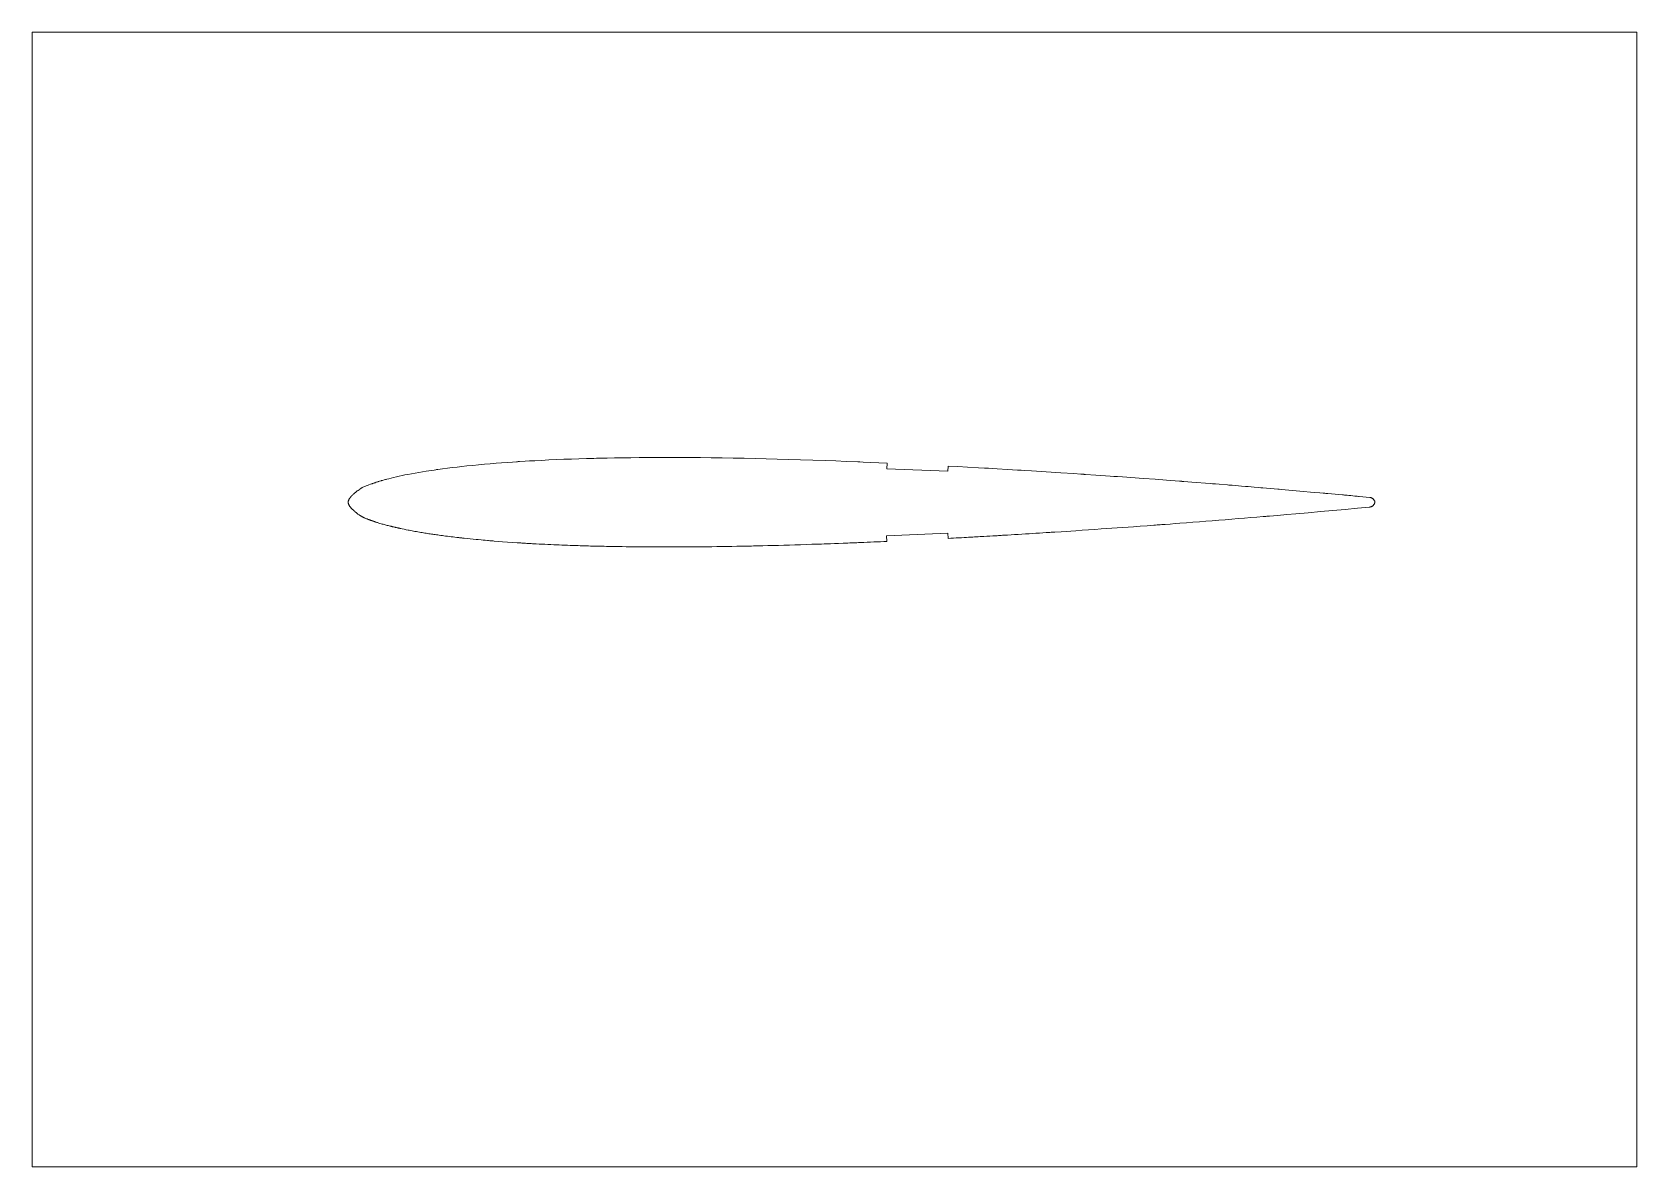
# Paper-space layout 'Sheet' of a CAD drawing. Header units: millimetres. Extents: x 0 to 297, y 0 to 210.
# The model-space entities are those that its viewports show. They can reach past a viewport. Long polylines and large blocks are cut down to what shows.
import ezdxf

# ---------------------------------------------------------------- set-up
doc = ezdxf.new("R2010")
doc.units = ezdxf.units.MM
doc.layers.add('Geometries', color=7, linetype='Continuous')

msp = doc.modelspace()

# ---------------------------------------------------------------- linework, layer by layer
at = {"layer": 'Geometries', "linetype": 'Continuous', "lineweight": 13}
for p, q in [((92.96, 130.69), (92.81, 130.68)), ((92.98, 130.69), (92.96, 130.69)), ((92.99, 130.69), (92.98, 130.69)), ((93.01, 130.69), (92.99, 130.69)), ((93.06, 130.69), (93.01, 130.69)), ((94.28, 130.75), (93.06, 130.69)), ((95.66, 130.82), (94.28, 130.75)), ((97.04, 130.88), (95.66, 130.82)), ((98.43, 130.94), (97.04, 130.88)), ((99.81, 130.99), (98.43, 130.94)), ((101.2, 131.04), (99.81, 130.99)), ((102.58, 131.08), (101.2, 131.04)), ((103.97, 131.12), (102.58, 131.08)), ((104.43, 131.13), (103.97, 131.12)), ((104.69, 131.14), (104.43, 131.13)), ((104.84, 131.14), (104.69, 131.14)), ((104.92, 131.14), (104.84, 131.14)), ((104.93, 131.14), (104.92, 131.14)), ((104.95, 131.14), (104.93, 131.14)), ((104.97, 131.14), (104.95, 131.14)), ((105.09, 131.14), (104.97, 131.14)), ((106.43, 131.17), (105.09, 131.14)), ((107.77, 131.2), (106.43, 131.17)), ((109.29, 131.22), (107.77, 131.2)), ((110.81, 131.24), (109.29, 131.22)), ((112.33, 131.26), (110.81, 131.24)), ((113.85, 131.27), (112.33, 131.26)), ((115.82, 131.28), (113.85, 131.27)), ((117.8, 131.28), (115.82, 131.28)), ((119.78, 131.28), (117.8, 131.28)), ((121.75, 131.27), (119.78, 131.28)), ((123.73, 131.25), (121.75, 131.27)), ((125.7, 131.23), (123.73, 131.25)), ((127.68, 131.2), (125.7, 131.23)), ((129.72, 131.17), (127.68, 131.2)), ((131.76, 131.13), (129.72, 131.17)), ((133.81, 131.09), (131.76, 131.13)), ((135.85, 131.04), (133.81, 131.09)), ((137.9, 130.99), (135.85, 131.04)), ((139.94, 130.93), (137.9, 130.99)), ((142.23, 130.86), (139.94, 130.93)), ((144.52, 130.79), (142.23, 130.86)), ((146.81, 130.71), (144.52, 130.79)), ((148.73, 130.64), (146.81, 130.71)), ((67.94, 127.81), (67.41, 127.69)), ((68.47, 127.93), (67.94, 127.81)), ((69, 128.04), (68.47, 127.93)), ((69.54, 128.14), (69, 128.04)), ((70.22, 128.27), (69.54, 128.14)), ((70.9, 128.4), (70.22, 128.27)), ((71.58, 128.51), (70.9, 128.4)), ((72.27, 128.63), (71.58, 128.51)), ((72.95, 128.74), (72.27, 128.63)), ((73.42, 128.81), (72.95, 128.74)), ((73.88, 128.88), (73.42, 128.81)), ((74.4, 128.96), (73.88, 128.88)), ((74.69, 129), (74.4, 128.96)), ((74.86, 129.03), (74.69, 129)), ((74.95, 129.04), (74.86, 129.03)), ((75, 129.05), (74.95, 129.04)), ((75.03, 129.05), (75, 129.05)), ((75.04, 129.05), (75.03, 129.05)), ((75.05, 129.05), (75.04, 129.05)), ((75.07, 129.05), (75.05, 129.05)), ((75.96, 129.18), (75.07, 129.05)), ((76.86, 129.29), (75.96, 129.18)), ((77.76, 129.41), (76.86, 129.29)), ((78.66, 129.51), (77.76, 129.41)), ((79.56, 129.62), (78.66, 129.51)), ((80.46, 129.71), (79.56, 129.62)), ((81.55, 129.82), (80.46, 129.71)), ((82.63, 129.93), (81.55, 129.82)), ((83.71, 130.03), (82.63, 129.93)), ((84.79, 130.12), (83.71, 130.03)), ((85.88, 130.21), (84.79, 130.12)), ((86.89, 130.29), (85.88, 130.21)), ((87.9, 130.37), (86.89, 130.29)), ((88.91, 130.44), (87.9, 130.37)), ((89.66, 130.49), (88.91, 130.44)), ((89.85, 130.5), (89.66, 130.49)), ((89.95, 130.51), (89.85, 130.5)), ((89.96, 130.51), (89.95, 130.51)), ((89.98, 130.51), (89.96, 130.51)), ((89.99, 130.51), (89.98, 130.51)), ((90.01, 130.51), (89.99, 130.51)), ((90.03, 130.51), (90.01, 130.51)), ((90.18, 130.52), (90.03, 130.51)), ((91.24, 130.59), (90.18, 130.52)), ((92.08, 130.64), (91.24, 130.59)), ((92.55, 130.66), (92.08, 130.64)), ((92.81, 130.68), (92.55, 130.66)), ((150.65, 130.56), (148.73, 130.64)), ((152.8, 130.48), (150.65, 130.56)), ((152.83, 130.48), (152.8, 130.48)), ((152.88, 130.47), (152.83, 130.48)), ((152.91, 130.47), (152.88, 130.47)), ((152.94, 130.47), (152.91, 130.47)), ((153.2, 130.46), (152.94, 130.47)), ((153.8, 130.44), (153.2, 130.46)), ((155.15, 130.38), (153.8, 130.44)), ((156.68, 130.31), (155.15, 130.38)), ((158.22, 130.25), (156.68, 130.31)), ((158.22, 130.25), (158.17, 129.21)), ((158.17, 129.21), (169.49, 128.72)), ((169.49, 128.72), (169.53, 129.69)), ((171.33, 129.59), (169.53, 129.69)), ((173.13, 129.49), (171.33, 129.59)), ((175.15, 129.38), (173.13, 129.49)), ((176.28, 129.32), (175.15, 129.38)), ((176.55, 129.3), (176.28, 129.32)), ((176.71, 129.29), (176.55, 129.3)), ((176.8, 129.29), (176.71, 129.29)), ((176.84, 129.29), (176.8, 129.29)), ((176.88, 129.28), (176.84, 129.29)), ((177.01, 129.28), (176.88, 129.28)), ((178.62, 129.18), (177.01, 129.28)), ((180.49, 129.07), (178.62, 129.18)), ((182.37, 128.96), (180.49, 129.07)), ((182.77, 128.93), (182.37, 128.96)), ((182.79, 128.93), (182.77, 128.93)), ((182.83, 128.93), (182.79, 128.93)), ((182.89, 128.93), (182.83, 128.93)), ((183.04, 128.92), (182.89, 128.93)), ((183.63, 128.88), (183.04, 128.92)), ((184.96, 128.8), (183.63, 128.88)), ((187.67, 128.63), (184.96, 128.8)), ((190.38, 128.45), (187.67, 128.63)), ((192.77, 128.3), (190.38, 128.45)), ((194.1, 128.21), (192.77, 128.3)), ((194.43, 128.18), (194.1, 128.21)), ((194.62, 128.17), (194.43, 128.18)), ((194.72, 128.16), (194.62, 128.17)), ((194.77, 128.16), (194.72, 128.16)), ((194.81, 128.16), (194.77, 128.16)), ((194.85, 128.16), (194.81, 128.16)), ((194.88, 128.15), (194.85, 128.16)), ((194.92, 128.15), (194.88, 128.15)), ((194.96, 128.15), (194.92, 128.15)), ((196.86, 128.02), (194.96, 128.15)), ((199.53, 127.84), (196.86, 128.02)), ((200.19, 127.79), (199.53, 127.84)), ((200.56, 127.76), (200.19, 127.79)), ((200.59, 127.76), (200.56, 127.76)), ((200.65, 127.76), (200.59, 127.76)), ((200.71, 127.75), (200.65, 127.76)), ((200.74, 127.75), (200.71, 127.75)), ((200.88, 127.74), (200.74, 127.75)), ((201.83, 127.67), (200.88, 127.74)), ((59.76, 124.74), (59.73, 124.72)), ((59.78, 124.77), (59.76, 124.74)), ((59.81, 124.79), (59.78, 124.77)), ((59.84, 124.81), (59.81, 124.79)), ((59.85, 124.82), (59.84, 124.81)), ((59.86, 124.83), (59.85, 124.82)), ((60.02, 124.96), (59.86, 124.83)), ((60.18, 125.08), (60.02, 124.96)), ((60.34, 125.2), (60.18, 125.08)), ((60.5, 125.31), (60.34, 125.2)), ((60.54, 125.33), (60.5, 125.31)), ((60.56, 125.35), (60.54, 125.34)), ((60.54, 125.34), (60.54, 125.33)), ((60.57, 125.36), (60.56, 125.35)), ((60.59, 125.37), (60.57, 125.36)), ((60.6, 125.38), (60.59, 125.37)), ((60.61, 125.39), (60.6, 125.38)), ((60.71, 125.45), (60.61, 125.39)), ((60.8, 125.51), (60.71, 125.45)), ((60.9, 125.58), (60.8, 125.51)), ((61.01, 125.64), (60.9, 125.58)), ((61.11, 125.7), (61.01, 125.64)), ((61.22, 125.76), (61.11, 125.7)), ((61.37, 125.84), (61.22, 125.76)), ((61.53, 125.91), (61.37, 125.84)), ((61.69, 125.98), (61.53, 125.91)), ((61.85, 126.05), (61.69, 125.98)), ((62.02, 126.11), (61.85, 126.05)), ((62.18, 126.17), (62.02, 126.11)), ((62.35, 126.23), (62.18, 126.17)), ((62.64, 126.33), (62.35, 126.23)), ((62.8, 126.38), (62.64, 126.33)), ((62.83, 126.39), (62.8, 126.38)), ((62.86, 126.4), (62.83, 126.39)), ((62.89, 126.41), (62.86, 126.4)), ((62.92, 126.42), (62.89, 126.41)), ((62.95, 126.43), (62.92, 126.42)), ((62.97, 126.44), (62.95, 126.43)), ((62.98, 126.45), (62.97, 126.44)), ((63.17, 126.51), (62.98, 126.45)), ((63.27, 126.55), (63.17, 126.51)), ((63.27, 126.55), (63.27, 126.55)), ((63.28, 126.55), (63.27, 126.55)), ((63.29, 126.55), (63.28, 126.55)), ((63.3, 126.56), (63.29, 126.55)), ((63.31, 126.56), (63.3, 126.56)), ((63.33, 126.57), (63.31, 126.56)), ((63.31, 126.56), (63.31, 126.56)), ((63.47, 126.62), (63.33, 126.57)), ((63.69, 126.69), (63.47, 126.62)), ((63.92, 126.77), (63.69, 126.69)), ((64.03, 126.8), (63.92, 126.77)), ((64.04, 126.81), (64.03, 126.8)), ((64.05, 126.81), (64.04, 126.81)), ((64.06, 126.81), (64.05, 126.81)), ((64.07, 126.82), (64.06, 126.81)), ((64.07, 126.82), (64.07, 126.82)), ((64.08, 126.82), (64.07, 126.82)), ((64.15, 126.84), (64.08, 126.82)), ((64.31, 126.89), (64.15, 126.84)), ((64.59, 126.98), (64.31, 126.89)), ((64.67, 127), (64.59, 126.98)), ((64.68, 127), (64.67, 127)), ((64.69, 127), (64.68, 127)), ((64.7, 127.01), (64.69, 127)), ((64.72, 127.01), (64.7, 127.01)), ((64.73, 127.02), (64.72, 127.01)), ((64.74, 127.02), (64.73, 127.02)), ((64.75, 127.02), (64.74, 127.02)), ((64.85, 127.05), (64.75, 127.02)), ((65.14, 127.13), (64.85, 127.05)), ((65.43, 127.21), (65.14, 127.13)), ((65.45, 127.21), (65.43, 127.21)), ((65.46, 127.22), (65.45, 127.21)), ((65.47, 127.22), (65.46, 127.22)), ((65.49, 127.22), (65.47, 127.22)), ((65.52, 127.23), (65.49, 127.22)), ((65.68, 127.27), (65.52, 127.23)), ((66.04, 127.36), (65.68, 127.27)), ((66.46, 127.47), (66.04, 127.36)), ((66.88, 127.56), (66.46, 127.47)), ((67.41, 127.69), (66.88, 127.56)), ((205.69, 127.4), (201.83, 127.67)), ((207.82, 127.24), (205.69, 127.4)), ((209.95, 127.08), (207.82, 127.24)), ((212.33, 126.9), (209.95, 127.08)), ((212.59, 126.88), (212.33, 126.9)), ((212.65, 126.88), (212.59, 126.88)), ((212.66, 126.87), (212.65, 126.88)), ((212.71, 126.87), (212.66, 126.87)), ((212.75, 126.87), (212.71, 126.87)), ((212.79, 126.86), (212.75, 126.87)), ((213.16, 126.84), (212.79, 126.86)), ((214.65, 126.72), (213.16, 126.84)), ((218.05, 126.46), (214.65, 126.72)), ((218.45, 126.42), (218.05, 126.46)), ((218.55, 126.42), (218.45, 126.42)), ((218.58, 126.41), (218.55, 126.42)), ((218.62, 126.41), (218.58, 126.41)), ((218.66, 126.41), (218.62, 126.41)), ((218.73, 126.4), (218.66, 126.41)), ((219.02, 126.38), (218.73, 126.4)), ((219.69, 126.33), (219.02, 126.38)), ((221.21, 126.2), (219.69, 126.33)), ((221.5, 126.18), (221.21, 126.2)), ((221.57, 126.17), (221.5, 126.18)), ((221.59, 126.17), (221.57, 126.17)), ((221.64, 126.17), (221.59, 126.17)), ((221.69, 126.16), (221.64, 126.17)), ((222.11, 126.13), (221.69, 126.16)), ((223.81, 125.99), (222.11, 126.13)), ((224.56, 125.93), (223.81, 125.99)), ((224.59, 125.93), (224.56, 125.93)), ((224.63, 125.92), (224.59, 125.93)), ((224.68, 125.92), (224.63, 125.92)), ((224.8, 125.91), (224.68, 125.92)), ((225.07, 125.89), (224.8, 125.91)), ((226.15, 125.8), (225.07, 125.89)), ((226.97, 125.73), (226.15, 125.8)), ((227.43, 125.69), (226.97, 125.73)), ((227.54, 125.68), (227.43, 125.69)), ((227.61, 125.68), (227.54, 125.68)), ((227.63, 125.67), (227.61, 125.68)), ((227.68, 125.67), (227.63, 125.67)), ((227.77, 125.66), (227.68, 125.67)), ((228.43, 125.61), (227.77, 125.66)), ((230.52, 125.43), (228.43, 125.61)), ((230.57, 125.42), (230.52, 125.43)), ((230.61, 125.42), (230.57, 125.42)), ((230.67, 125.42), (230.61, 125.42)), ((230.82, 125.4), (230.67, 125.42)), ((231.15, 125.38), (230.82, 125.4)), ((231.89, 125.31), (231.15, 125.38)), ((234.6, 125.07), (231.89, 125.31)), ((237.3, 124.83), (234.6, 125.07)), ((238.35, 124.74), (237.3, 124.83)), ((238.94, 124.69), (238.35, 124.74)), ((58.51, 123.12), (58.5, 123.09)), ((58.5, 123.09), (58.5, 123.06)), ((58.5, 123.06), (58.5, 123.03)), ((58.5, 123.03), (58.5, 123)), ((58.5, 122.94), (58.5, 123)), ((58.5, 122.89), (58.5, 122.94)), ((58.51, 122.85), (58.5, 122.89)), ((58.52, 123.16), (58.51, 123.14)), ((58.51, 123.14), (58.51, 123.12)), ((58.52, 122.8), (58.51, 122.85)), ((58.54, 123.26), (58.52, 123.19)), ((58.52, 123.19), (58.52, 123.17)), ((58.52, 123.17), (58.52, 123.16)), ((58.53, 122.75), (58.52, 122.8)), ((58.55, 122.71), (58.53, 122.75)), ((58.57, 123.34), (58.54, 123.26)), ((58.57, 122.66), (58.55, 122.71)), ((58.6, 123.41), (58.57, 123.34)), ((58.59, 122.61), (58.57, 122.66)), ((58.61, 122.55), (58.59, 122.61)), ((58.63, 123.48), (58.6, 123.41)), ((58.64, 122.49), (58.61, 122.55)), ((58.67, 123.55), (58.63, 123.48)), ((58.67, 122.44), (58.64, 122.49)), ((58.71, 123.62), (58.67, 123.55)), ((58.71, 122.38), (58.67, 122.44)), ((58.74, 123.68), (58.71, 123.62)), ((58.74, 122.32), (58.71, 122.38)), ((58.78, 123.73), (58.74, 123.68)), ((58.77, 122.28), (58.74, 122.32)), ((58.81, 122.22), (58.77, 122.28)), ((58.79, 123.75), (58.78, 123.74)), ((58.78, 123.74), (58.78, 123.73)), ((58.8, 123.77), (58.79, 123.75)), ((58.82, 123.79), (58.8, 123.77)), ((58.86, 122.16), (58.81, 122.22)), ((58.83, 123.8), (58.82, 123.79)), ((58.84, 123.82), (58.83, 123.8)), ((58.86, 123.84), (58.84, 123.82)), ((58.92, 123.92), (58.86, 123.84)), ((58.88, 122.13), (58.86, 122.16)), ((58.9, 122.11), (58.88, 122.13)), ((58.92, 122.08), (58.9, 122.11)), ((58.98, 124), (58.92, 123.92)), ((58.94, 122.06), (58.92, 122.08)), ((58.96, 122.03), (58.94, 122.06)), ((58.98, 122.01), (58.96, 122.03)), ((59.01, 124.03), (58.98, 124)), ((59, 121.98), (58.98, 122.01)), ((59.07, 121.91), (59, 121.98)), ((59.04, 124.06), (59.01, 124.03)), ((59.06, 124.08), (59.04, 124.06)), ((59.07, 124.1), (59.06, 124.08)), ((59.09, 124.12), (59.07, 124.1)), ((59.14, 121.83), (59.07, 121.91)), ((59.1, 124.13), (59.09, 124.12)), ((59.12, 124.15), (59.1, 124.13)), ((59.14, 124.17), (59.12, 124.15)), ((59.17, 124.2), (59.14, 124.17)), ((59.22, 121.74), (59.14, 121.83)), ((59.18, 124.21), (59.17, 124.2)), ((59.19, 124.22), (59.18, 124.21)), ((59.2, 124.24), (59.19, 124.22)), ((59.21, 124.25), (59.2, 124.24)), ((59.23, 124.26), (59.21, 124.25)), ((59.24, 124.28), (59.23, 124.26)), ((59.34, 124.38), (59.24, 124.28)), ((59.45, 124.48), (59.34, 124.38)), ((59.49, 124.52), (59.45, 124.48)), ((59.5, 124.52), (59.49, 124.52)), ((59.51, 124.53), (59.5, 124.52)), ((59.52, 124.54), (59.51, 124.53)), ((59.53, 124.55), (59.52, 124.54)), ((59.54, 124.55), (59.53, 124.55)), ((59.61, 124.62), (59.54, 124.56)), ((59.54, 124.56), (59.54, 124.55)), ((59.73, 124.72), (59.61, 124.62)), ((239.27, 124.66), (238.94, 124.69)), ((239.45, 124.64), (239.27, 124.66)), ((239.5, 124.64), (239.45, 124.64)), ((239.51, 124.64), (239.5, 124.64)), ((239.56, 124.63), (239.51, 124.64)), ((239.82, 124.61), (239.56, 124.63)), ((242.49, 124.36), (239.82, 124.61)), ((242.51, 124.36), (242.49, 124.36)), ((242.55, 124.36), (242.51, 124.36)), ((242.59, 124.35), (242.55, 124.36)), ((242.69, 124.34), (242.59, 124.35)), ((242.9, 124.33), (242.69, 124.34)), ((243.37, 124.28), (242.9, 124.33)), ((245.28, 121.9), (243.01, 121.68)), ((243.66, 124.25), (243.37, 124.28)), ((243.83, 124.24), (243.66, 124.25)), ((243.92, 124.23), (243.83, 124.24)), ((243.97, 124.23), (243.92, 124.23)), ((244, 124.22), (243.97, 124.23)), ((244.05, 124.22), (244, 124.22)), ((244.79, 124.15), (244.05, 124.22)), ((245.21, 124.11), (244.79, 124.15)), ((245.45, 124.09), (245.21, 124.11)), ((247.56, 122.11), (245.28, 121.9)), ((245.48, 124.08), (245.45, 124.09)), ((245.52, 124.08), (245.48, 124.08)), ((245.56, 124.08), (245.52, 124.08)), ((245.59, 124.07), (245.56, 124.08)), ((245.63, 124.07), (245.59, 124.07)), ((247.56, 123.89), (245.63, 124.07)), ((247.56, 123.89), (247.65, 123.88)), ((247.64, 122.12), (247.56, 122.11)), ((247.73, 122.14), (247.64, 122.12)), ((247.65, 123.88), (247.73, 123.86)), ((247.73, 123.86), (247.81, 123.83)), ((247.81, 122.17), (247.73, 122.14)), ((247.81, 123.83), (247.9, 123.8)), ((247.89, 122.2), (247.81, 122.17)), ((247.96, 122.23), (247.89, 122.2)), ((247.9, 123.8), (247.96, 123.77)), ((247.96, 123.77), (248.02, 123.74)), ((248.02, 122.26), (247.96, 122.23)), ((248.02, 123.74), (248.08, 123.7)), ((248.08, 122.3), (248.02, 122.26)), ((248.08, 123.7), (248.13, 123.65)), ((248.13, 122.34), (248.08, 122.3)), ((248.13, 123.65), (248.19, 123.61)), ((248.19, 122.39), (248.13, 122.34)), ((248.19, 123.61), (248.24, 123.56)), ((248.24, 122.44), (248.19, 122.39)), ((248.24, 123.56), (248.28, 123.51)), ((248.28, 122.49), (248.24, 122.44)), ((248.28, 123.51), (248.33, 123.45)), ((248.33, 122.55), (248.28, 122.49)), ((248.33, 123.45), (248.37, 123.39)), ((248.36, 122.61), (248.33, 122.55)), ((248.4, 122.67), (248.36, 122.61)), ((248.37, 123.39), (248.4, 123.33)), ((248.4, 123.33), (248.44, 123.25)), ((248.43, 122.73), (248.4, 122.67)), ((248.45, 122.8), (248.43, 122.73)), ((248.44, 123.25), (248.47, 123.17)), ((248.47, 122.86), (248.45, 122.8)), ((248.47, 123.17), (248.49, 123.09)), ((248.49, 122.93), (248.47, 122.86)), ((248.49, 123.09), (248.5, 123)), ((248.5, 123), (248.49, 122.93)), ((59.31, 121.66), (59.22, 121.74)), ((59.32, 121.64), (59.31, 121.66)), ((59.34, 121.63), (59.32, 121.64)), ((59.35, 121.61), (59.34, 121.63)), ((59.37, 121.6), (59.35, 121.61)), ((59.39, 121.58), (59.37, 121.6)), ((59.4, 121.57), (59.39, 121.58)), ((59.46, 121.51), (59.4, 121.57)), ((59.53, 121.45), (59.46, 121.51)), ((59.61, 121.38), (59.53, 121.45)), ((59.69, 121.31), (59.61, 121.38)), ((59.77, 121.25), (59.69, 121.31)), ((59.84, 121.18), (59.77, 121.25)), ((59.95, 121.1), (59.84, 121.18)), ((60.07, 121), (59.95, 121.1)), ((60.19, 120.91), (60.07, 121)), ((60.31, 120.82), (60.19, 120.91)), ((60.43, 120.74), (60.31, 120.82)), ((60.56, 120.65), (60.43, 120.74)), ((60.59, 120.63), (60.56, 120.65)), ((60.62, 120.61), (60.59, 120.63)), ((60.65, 120.59), (60.62, 120.61)), ((60.68, 120.56), (60.65, 120.59)), ((60.71, 120.54), (60.68, 120.56)), ((60.74, 120.53), (60.71, 120.54)), ((60.77, 120.51), (60.74, 120.53)), ((60.8, 120.49), (60.77, 120.51)), ((60.82, 120.47), (60.8, 120.49)), ((60.84, 120.46), (60.82, 120.47)), ((60.87, 120.45), (60.84, 120.46)), ((60.89, 120.43), (60.87, 120.45)), ((60.91, 120.41), (60.89, 120.43)), ((61, 120.36), (60.91, 120.41)), ((61.08, 120.31), (61, 120.36)), ((61.14, 120.28), (61.08, 120.31)), ((61.2, 120.25), (61.14, 120.28)), ((61.26, 120.22), (61.2, 120.25)), ((61.31, 120.19), (61.26, 120.22)), ((61.37, 120.16), (61.31, 120.19)), ((61.46, 120.12), (61.37, 120.16)), ((61.56, 120.07), (61.46, 120.12)), ((61.66, 120.03), (61.56, 120.07)), ((61.77, 119.99), (61.66, 120.03)), ((61.88, 119.94), (61.77, 119.99)), ((61.99, 119.9), (61.88, 119.94)), ((62.09, 119.86), (61.99, 119.9)), ((62.19, 119.82), (62.09, 119.86)), ((62.31, 119.78), (62.19, 119.82)), ((62.39, 119.75), (62.31, 119.78)), ((62.48, 119.72), (62.39, 119.75)), ((62.55, 119.7), (62.48, 119.72)), ((62.62, 119.68), (62.55, 119.7)), ((62.7, 119.65), (62.62, 119.68)), ((62.75, 119.63), (62.7, 119.65)), ((62.8, 119.61), (62.75, 119.63)), ((62.85, 119.6), (62.8, 119.61)), ((62.89, 119.58), (62.85, 119.6)), ((62.94, 119.57), (62.89, 119.58)), ((62.97, 119.56), (62.94, 119.57)), ((63.01, 119.55), (62.97, 119.56)), ((63.04, 119.54), (63.01, 119.55)), ((63.06, 119.53), (63.04, 119.54)), ((63.09, 119.52), (63.06, 119.53)), ((63.12, 119.51), (63.09, 119.52)), ((63.16, 119.49), (63.12, 119.51)), ((63.19, 119.48), (63.16, 119.49)), ((63.23, 119.47), (63.19, 119.48)), ((63.27, 119.45), (63.23, 119.47)), ((63.31, 119.44), (63.27, 119.45)), ((63.34, 119.43), (63.31, 119.44)), ((63.38, 119.41), (63.34, 119.43)), ((63.42, 119.4), (63.38, 119.41)), ((63.46, 119.39), (63.42, 119.4)), ((63.49, 119.38), (63.46, 119.39)), ((63.52, 119.36), (63.49, 119.38)), ((63.55, 119.35), (63.52, 119.36)), ((63.58, 119.34), (63.55, 119.35)), ((63.61, 119.33), (63.58, 119.34)), ((63.64, 119.32), (63.61, 119.33)), ((63.67, 119.31), (63.64, 119.32)), ((63.81, 119.27), (63.67, 119.31)), ((63.94, 119.22), (63.81, 119.27)), ((64.16, 119.15), (63.94, 119.22)), ((64.38, 119.09), (64.16, 119.15)), ((64.61, 119.02), (64.38, 119.09)), ((64.81, 118.96), (64.61, 119.02)), ((65, 118.91), (64.81, 118.96)), ((65.17, 118.86), (65, 118.91)), ((65.35, 118.81), (65.17, 118.86)), ((65.53, 118.77), (65.35, 118.81)), ((208.5, 118.81), (208.19, 118.79)), ((208.8, 118.83), (208.5, 118.81)), ((209.11, 118.86), (208.8, 118.83)), ((209.41, 118.88), (209.11, 118.86)), ((209.72, 118.9), (209.41, 118.88)), ((210.62, 118.97), (209.72, 118.9)), ((211.52, 119.04), (210.62, 118.97)), ((212.42, 119.11), (211.52, 119.04)), ((213.63, 119.2), (212.42, 119.11)), ((214.82, 119.29), (213.63, 119.2)), ((216.02, 119.38), (214.82, 119.29)), ((217.21, 119.48), (216.02, 119.38)), ((218.42, 119.57), (217.21, 119.48)), ((219.62, 119.67), (218.42, 119.57)), ((220.82, 119.76), (219.62, 119.67)), ((222.02, 119.86), (220.82, 119.76)), ((223.21, 119.96), (222.02, 119.86)), ((224.37, 120.05), (223.21, 119.96)), ((225.54, 120.15), (224.37, 120.05)), ((226.69, 120.25), (225.54, 120.15)), ((227.85, 120.34), (226.69, 120.25)), ((228.08, 120.36), (227.85, 120.34)), ((228.31, 120.38), (228.08, 120.36)), ((228.54, 120.4), (228.31, 120.38)), ((228.78, 120.42), (228.54, 120.4)), ((229.01, 120.44), (228.78, 120.42)), ((230.5, 120.57), (229.01, 120.44)), ((232.19, 120.71), (230.5, 120.57)), ((233.89, 120.86), (232.19, 120.71)), ((236.17, 121.06), (233.89, 120.86)), ((238.45, 121.27), (236.17, 121.06)), ((240.73, 121.47), (238.45, 121.27)), ((243.01, 121.68), (240.73, 121.47)), ((65.71, 118.72), (65.53, 118.77)), ((65.91, 118.67), (65.71, 118.72)), ((66.11, 118.62), (65.91, 118.67)), ((66.26, 118.58), (66.11, 118.62)), ((66.43, 118.54), (66.26, 118.58)), ((66.49, 118.53), (66.43, 118.54)), ((66.55, 118.51), (66.49, 118.53)), ((66.61, 118.5), (66.55, 118.51)), ((66.66, 118.49), (66.61, 118.5)), ((66.72, 118.47), (66.66, 118.49)), ((66.78, 118.46), (66.72, 118.47)), ((66.91, 118.43), (66.78, 118.46)), ((67.04, 118.4), (66.91, 118.43)), ((67.17, 118.37), (67.04, 118.4)), ((67.21, 118.36), (67.17, 118.37)), ((67.24, 118.35), (67.21, 118.36)), ((67.27, 118.34), (67.24, 118.35)), ((67.31, 118.33), (67.27, 118.34)), ((67.35, 118.33), (67.31, 118.33)), ((67.39, 118.32), (67.35, 118.33)), ((67.43, 118.31), (67.39, 118.32)), ((67.54, 118.28), (67.43, 118.31)), ((67.64, 118.26), (67.54, 118.28)), ((67.73, 118.24), (67.64, 118.26)), ((67.81, 118.22), (67.73, 118.24)), ((67.87, 118.21), (67.81, 118.22)), ((67.94, 118.19), (67.87, 118.21)), ((67.99, 118.18), (67.94, 118.19)), ((68.04, 118.17), (67.99, 118.18)), ((68.06, 118.16), (68.04, 118.17)), ((68.09, 118.16), (68.06, 118.16)), ((68.11, 118.15), (68.09, 118.16)), ((68.14, 118.15), (68.11, 118.15)), ((68.17, 118.14), (68.14, 118.15)), ((68.19, 118.14), (68.17, 118.14)), ((68.22, 118.13), (68.19, 118.14)), ((68.24, 118.12), (68.22, 118.13)), ((68.5, 118.07), (68.24, 118.12)), ((68.87, 117.99), (68.5, 118.07)), ((69.23, 117.92), (68.87, 117.99)), ((69.61, 117.84), (69.23, 117.92)), ((69.63, 117.84), (69.61, 117.84)), ((69.66, 117.83), (69.63, 117.84)), ((69.69, 117.83), (69.66, 117.83)), ((69.71, 117.82), (69.69, 117.83)), ((69.74, 117.82), (69.71, 117.82)), ((69.76, 117.81), (69.74, 117.82)), ((69.79, 117.81), (69.76, 117.81)), ((70.03, 117.76), (69.79, 117.81)), ((70.31, 117.71), (70.03, 117.76)), ((70.59, 117.66), (70.31, 117.71)), ((70.85, 117.61), (70.59, 117.66)), ((71.12, 117.56), (70.85, 117.61)), ((71.4, 117.52), (71.12, 117.56)), ((71.68, 117.47), (71.4, 117.52)), ((71.96, 117.42), (71.68, 117.47)), ((72.2, 117.38), (71.96, 117.42)), ((72.45, 117.34), (72.2, 117.38)), ((72.7, 117.3), (72.45, 117.34)), ((72.95, 117.26), (72.7, 117.3)), ((73.19, 117.22), (72.95, 117.26)), ((73.42, 117.18), (73.19, 117.22)), ((73.67, 117.15), (73.42, 117.18)), ((73.91, 117.11), (73.67, 117.15)), ((74.14, 117.08), (73.91, 117.11)), ((74.37, 117.04), (74.14, 117.08)), ((74.6, 117.01), (74.37, 117.04)), ((74.84, 116.98), (74.6, 117.01)), ((75.09, 116.94), (74.84, 116.98)), ((75.36, 116.9), (75.09, 116.94)), ((75.65, 116.87), (75.36, 116.9)), ((75.94, 116.83), (75.65, 116.87)), ((76.23, 116.79), (75.94, 116.83)), ((76.51, 116.75), (76.23, 116.79)), ((76.87, 116.71), (76.51, 116.75)), ((77.23, 116.66), (76.87, 116.71)), ((77.57, 116.62), (77.23, 116.66)), ((77.92, 116.58), (77.57, 116.62)), ((78.26, 116.53), (77.92, 116.58)), ((78.62, 116.49), (78.26, 116.53)), ((78.98, 116.45), (78.62, 116.49)), ((79.12, 116.43), (78.98, 116.45)), ((79.25, 116.42), (79.12, 116.43)), ((79.39, 116.4), (79.25, 116.42)), ((79.53, 116.39), (79.39, 116.4)), ((79.66, 116.37), (79.53, 116.39)), ((79.8, 116.36), (79.66, 116.37)), ((79.94, 116.34), (79.8, 116.36)), ((80.49, 116.28), (79.94, 116.34)), ((81.05, 116.23), (80.49, 116.28)), ((81.61, 116.17), (81.05, 116.23)), ((82.17, 116.11), (81.61, 116.17)), ((82.24, 116.11), (82.17, 116.11)), ((82.3, 116.1), (82.24, 116.11)), ((82.37, 116.09), (82.3, 116.1)), ((82.44, 116.09), (82.37, 116.09)), ((82.5, 116.08), (82.44, 116.09)), ((82.57, 116.08), (82.5, 116.08)), ((83.09, 116.03), (82.57, 116.08)), ((83.48, 115.99), (83.09, 116.03)), ((83.88, 115.96), (83.48, 115.99)), ((84.29, 115.92), (83.88, 115.96)), ((84.49, 115.9), (84.29, 115.92)), ((84.7, 115.88), (84.49, 115.9)), ((84.91, 115.87), (84.7, 115.88)), ((85.11, 115.85), (84.91, 115.87)), ((85.32, 115.83), (85.11, 115.85)), ((85.53, 115.82), (85.32, 115.83)), ((169.46, 117.28), (158.14, 116.79)), ((158.14, 116.79), (158.19, 115.75)), ((169.51, 116.31), (169.46, 117.28)), ((170.02, 116.34), (169.51, 116.31)), ((170.52, 116.36), (170.02, 116.34)), ((171.02, 116.39), (170.52, 116.36)), ((171.52, 116.42), (171.02, 116.39)), ((172.01, 116.44), (171.52, 116.42)), ((172.49, 116.47), (172.01, 116.44)), ((172.9, 116.49), (172.49, 116.47)), ((173.3, 116.51), (172.9, 116.49)), ((173.7, 116.54), (173.3, 116.51)), ((174.09, 116.56), (173.7, 116.54)), ((174.43, 116.58), (174.09, 116.56)), ((174.77, 116.6), (174.43, 116.58)), ((175.11, 116.61), (174.77, 116.6)), ((175.45, 116.63), (175.11, 116.61)), ((175.8, 116.65), (175.45, 116.63)), ((176.14, 116.67), (175.8, 116.65)), ((176.69, 116.7), (176.14, 116.67)), ((177.24, 116.74), (176.69, 116.7)), ((177.79, 116.77), (177.24, 116.74)), ((178.05, 116.78), (177.79, 116.77)), ((178.31, 116.8), (178.05, 116.78)), ((178.58, 116.81), (178.31, 116.8)), ((178.84, 116.83), (178.58, 116.81)), ((179.11, 116.85), (178.84, 116.83)), ((179.37, 116.86), (179.11, 116.85)), ((179.62, 116.88), (179.37, 116.86)), ((179.87, 116.89), (179.62, 116.88)), ((180.52, 116.93), (179.87, 116.89)), ((181.18, 116.97), (180.52, 116.93)), ((181.84, 117.01), (181.18, 116.97)), ((182.5, 117.05), (181.84, 117.01)), ((183.17, 117.09), (182.5, 117.05)), ((183.85, 117.13), (183.17, 117.09)), ((184.52, 117.17), (183.85, 117.13)), ((185.15, 117.21), (184.52, 117.17)), ((185.78, 117.25), (185.15, 117.21)), ((186.41, 117.29), (185.78, 117.25)), ((187.05, 117.33), (186.41, 117.29)), ((187.69, 117.37), (187.05, 117.33)), ((188.33, 117.41), (187.69, 117.37)), ((188.57, 117.43), (188.33, 117.41)), ((188.81, 117.45), (188.57, 117.43)), ((189.05, 117.46), (188.81, 117.45)), ((189.28, 117.48), (189.05, 117.46)), ((190.46, 117.55), (189.28, 117.48)), ((191.36, 117.61), (190.46, 117.55)), ((192.25, 117.67), (191.36, 117.61)), ((193.14, 117.73), (192.25, 117.67)), ((194.32, 117.81), (193.14, 117.73)), ((195.5, 117.89), (194.32, 117.81)), ((196.68, 117.97), (195.5, 117.89)), ((197.86, 118.05), (196.68, 117.97)), ((198.85, 118.12), (197.86, 118.05)), ((199.85, 118.19), (198.85, 118.12)), ((200.84, 118.26), (199.85, 118.19)), ((201.84, 118.33), (200.84, 118.26)), ((202.85, 118.4), (201.84, 118.33)), ((203.85, 118.47), (202.85, 118.4)), ((205.09, 118.56), (203.85, 118.47)), ((206.34, 118.65), (205.09, 118.56)), ((207.59, 118.74), (206.34, 118.65)), ((207.89, 118.77), (207.59, 118.74)), ((208.19, 118.79), (207.89, 118.77)), ((86.29, 115.75), (85.53, 115.82)), ((87.06, 115.69), (86.29, 115.75)), ((87.98, 115.63), (87.06, 115.69)), ((88.89, 115.56), (87.98, 115.63)), ((89.8, 115.5), (88.89, 115.56)), ((90.02, 115.49), (89.8, 115.5)), ((90.24, 115.47), (90.02, 115.49)), ((90.45, 115.46), (90.24, 115.47)), ((90.66, 115.45), (90.45, 115.46)), ((90.87, 115.43), (90.66, 115.45)), ((91.09, 115.42), (90.87, 115.43)), ((91.3, 115.41), (91.09, 115.42)), ((91.59, 115.39), (91.3, 115.41)), ((91.87, 115.37), (91.59, 115.39)), ((92.17, 115.36), (91.87, 115.37)), ((92.39, 115.34), (92.17, 115.36)), ((92.62, 115.33), (92.39, 115.34)), ((92.85, 115.32), (92.62, 115.33)), ((93.07, 115.31), (92.85, 115.32)), ((93.29, 115.3), (93.07, 115.31)), ((93.82, 115.27), (93.29, 115.3)), ((94.37, 115.24), (93.82, 115.27)), ((94.91, 115.21), (94.37, 115.24)), ((95.47, 115.19), (94.91, 115.21)), ((96.03, 115.16), (95.47, 115.19)), ((96.54, 115.14), (96.03, 115.16)), ((97.05, 115.12), (96.54, 115.14)), ((97.56, 115.09), (97.05, 115.12)), ((98.06, 115.07), (97.56, 115.09)), ((98.56, 115.05), (98.06, 115.07)), ((99.06, 115.03), (98.56, 115.05)), ((99.55, 115.02), (99.06, 115.03)), ((99.74, 115.01), (99.55, 115.02)), ((99.93, 115), (99.74, 115.01)), ((100.12, 115), (99.93, 115)), ((100.3, 114.99), (100.12, 115)), ((100.48, 114.98), (100.3, 114.99)), ((100.66, 114.98), (100.48, 114.98)), ((100.84, 114.97), (100.66, 114.98)), ((101.03, 114.97), (100.84, 114.97)), ((101.41, 114.95), (101.03, 114.97)), ((101.79, 114.94), (101.41, 114.95)), ((102.18, 114.93), (101.79, 114.94)), ((102.58, 114.92), (102.18, 114.93)), ((102.99, 114.91), (102.58, 114.92)), ((103.33, 114.9), (102.99, 114.91)), ((103.67, 114.89), (103.33, 114.9)), ((104.02, 114.88), (103.67, 114.89)), ((104.37, 114.87), (104.02, 114.88)), ((104.71, 114.86), (104.37, 114.87)), ((105.05, 114.86), (104.71, 114.86)), ((105.47, 114.85), (105.05, 114.86)), ((105.88, 114.84), (105.47, 114.85)), ((106.29, 114.83), (105.88, 114.84)), ((106.7, 114.82), (106.29, 114.83)), ((107.1, 114.81), (106.7, 114.82)), ((107.49, 114.8), (107.1, 114.81)), ((107.61, 114.8), (107.49, 114.8)), ((107.74, 114.8), (107.61, 114.8)), ((107.86, 114.8), (107.74, 114.8)), ((107.99, 114.79), (107.86, 114.8)), ((108.12, 114.79), (107.99, 114.79)), ((108.24, 114.79), (108.12, 114.79)), ((108.73, 114.78), (108.24, 114.79)), ((109.21, 114.78), (108.73, 114.78)), ((109.95, 114.76), (109.21, 114.78)), ((110.7, 114.76), (109.95, 114.76)), ((111.45, 114.75), (110.7, 114.76)), ((112.31, 114.74), (111.45, 114.75)), ((113.17, 114.73), (112.31, 114.74)), ((114.04, 114.73), (113.17, 114.73)), ((114.92, 114.72), (114.04, 114.73)), ((115.81, 114.72), (114.92, 114.72)), ((116.7, 114.72), (115.81, 114.72)), ((117.6, 114.72), (116.7, 114.72)), ((118.51, 114.72), (117.6, 114.72)), ((119.42, 114.72), (118.51, 114.72)), ((120.34, 114.72), (119.42, 114.72)), ((121.26, 114.73), (120.34, 114.72)), ((122.19, 114.74), (121.26, 114.73)), ((123.09, 114.74), (122.19, 114.74)), ((123.99, 114.75), (123.09, 114.74)), ((124.9, 114.76), (123.99, 114.75)), ((125.81, 114.77), (124.9, 114.76)), ((126.74, 114.78), (125.81, 114.77)), ((127.66, 114.8), (126.74, 114.78)), ((128.59, 114.81), (127.66, 114.8)), ((129.53, 114.83), (128.59, 114.81)), ((130.4, 114.84), (129.53, 114.83)), ((131.28, 114.86), (130.4, 114.84)), ((132.16, 114.88), (131.28, 114.86)), ((132.81, 114.89), (132.16, 114.88)), ((132.86, 114.89), (132.81, 114.89)), ((132.91, 114.89), (132.86, 114.89)), ((132.96, 114.89), (132.91, 114.89)), ((133, 114.89), (132.96, 114.89)), ((133.05, 114.9), (133, 114.89)), ((133.09, 114.9), (133.05, 114.9)), ((133.14, 114.9), (133.09, 114.9)), ((133.54, 114.91), (133.14, 114.9)), ((134.37, 114.93), (133.54, 114.91)), ((135.21, 114.94), (134.37, 114.93)), ((136.18, 114.97), (135.21, 114.94)), ((137.16, 114.99), (136.18, 114.97)), ((138.15, 115.02), (137.16, 114.99)), ((139.15, 115.05), (138.15, 115.02)), ((140.15, 115.08), (139.15, 115.05)), ((141.16, 115.11), (140.15, 115.08)), ((142.18, 115.14), (141.16, 115.11)), ((143.24, 115.17), (142.18, 115.14)), ((144.3, 115.21), (143.24, 115.17)), ((145.37, 115.24), (144.3, 115.21)), ((145.53, 115.25), (145.37, 115.24)), ((145.67, 115.25), (145.53, 115.25)), ((145.82, 115.26), (145.67, 115.25)), ((145.97, 115.26), (145.82, 115.26)), ((146.12, 115.27), (145.97, 115.26)), ((146.59, 115.29), (146.12, 115.27)), ((147.06, 115.3), (146.59, 115.29)), ((147.78, 115.33), (147.06, 115.3)), ((148.51, 115.36), (147.78, 115.33)), ((149.25, 115.38), (148.51, 115.36)), ((150.12, 115.42), (149.25, 115.38)), ((150.99, 115.45), (150.12, 115.42)), ((151.31, 115.46), (150.99, 115.45)), ((151.63, 115.48), (151.31, 115.46)), ((151.96, 115.49), (151.63, 115.48)), ((152.29, 115.5), (151.96, 115.49)), ((152.61, 115.51), (152.29, 115.5)), ((152.94, 115.53), (152.61, 115.51)), ((153.26, 115.54), (152.94, 115.53)), ((153.9, 115.57), (153.26, 115.54)), ((154.54, 115.59), (153.9, 115.57)), ((155.16, 115.62), (154.54, 115.59)), ((155.78, 115.65), (155.16, 115.62)), ((156.39, 115.67), (155.78, 115.65)), ((157, 115.7), (156.39, 115.67)), ((157.6, 115.72), (157, 115.7)), ((158.19, 115.75), (157.6, 115.72))]:
    msp.add_line(p, q, dxfattribs=at)

psp = doc.layouts.new('Sheet')

# ---------------------------------------------------------------- viewports
at = {"layer": '0'}
psp.add_viewport(center=(148.5, 105), size=(297, 210), view_center_point=(148.5, 105), view_height=210, dxfattribs=at)

doc.saveas('drawing.dxf')
